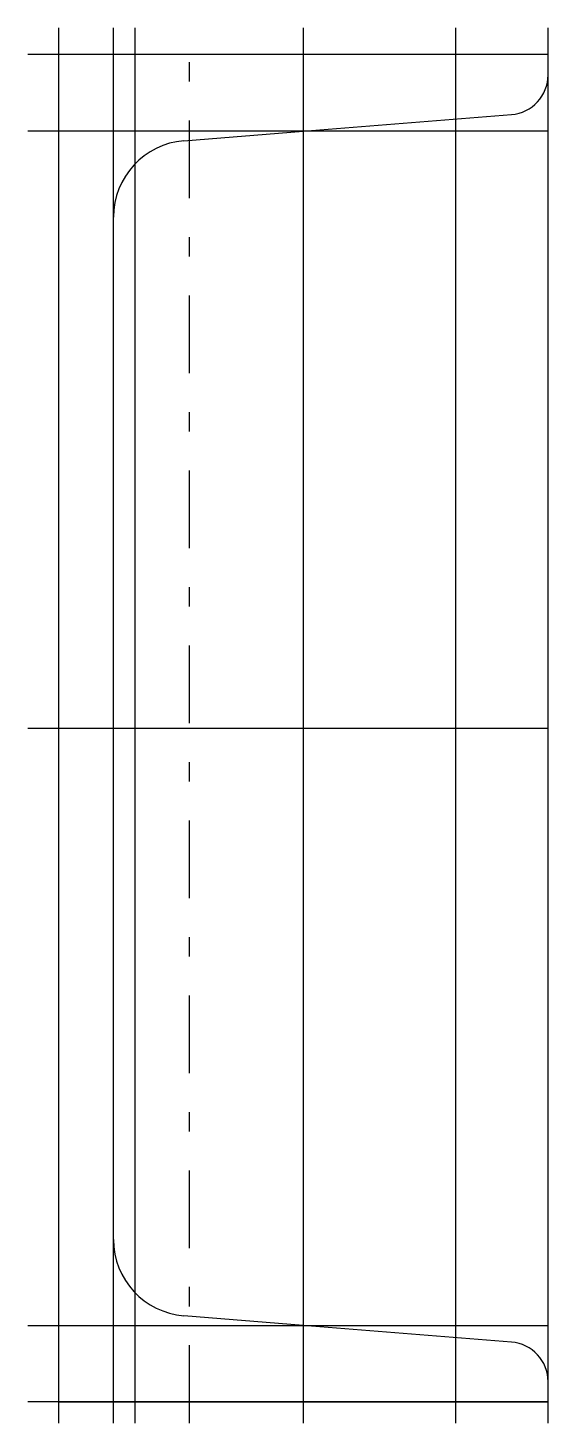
# Model space of a CAD drawing. Extents: x -5 to 80, y -113 to 114.
import ezdxf

# ---------------------------------------------------------------- set-up
doc = ezdxf.new("R2010")
doc.units = 0
doc.linetypes.add('CENTER', pattern=[28.575, 12.7, -6.35, 3.175, -6.35])
doc.layers.get('0').update_dxf_attribs({"linetype": 'CONTINUOUS'})

msp = doc.modelspace()

# ---------------------------------------------------------------- linework, layer by layer
at = {"linetype": 'CONTINUOUS'}
for p, q in [((0, 114.37), (0, -113.46)), ((9, -113.46), (9, 114.37)), ((12.5, 114.37), (12.5, -113.46)), ((40, 114.37), (40, -113.46)), ((64.88, 114.37), (64.88, -113.46)), ((80, -113.46), (80, 114.37)), ((80, 110), (-5, 110)), ((80, 110), (0, 110)), ((0, 110), (0, -110)), ((80, 106.7), (80, 110)), ((40, 97.5), (74.02, 100.22)), ((80, 97.5), (-5, 97.5)), ((20.5, 95.94), (40, 97.5)), ((9, -83.48), (9, 83.48)), ((-5, 0), (80, 0)), ((-5, -97.5), (80, -97.5)), ((40, -97.5), (20.5, -95.94)), ((74.02, -100.22), (40, -97.5)), ((80, -110), (80, -106.7)), ((80, -110), (-5, -110)), ((0, -110), (80, -110))]:
    msp.add_line(p, q, dxfattribs=at)
at = {"linetype": 'CENTER'}
for p, q in [((21.4, -113.46), (21.4, 114.37)), ((-5, 0), (80, 0))]:
    msp.add_line(p, q, dxfattribs=at)
at = {"linetype": 'CONTINUOUS'}
for centre, radius, start, end in [((73.5, 106.7), 6.5, 274.5886, 0.0073), ((21.5, 83.48), 12.5, 94.5886, 180.0003), ((21.5, -83.48), 12.5, 179.9997, 265.4114), ((73.5, -106.7), 6.5, 359.9927, 85.4114)]:
    msp.add_arc(centre, radius, start, end, dxfattribs=at)

doc.saveas('drawing.dxf')
